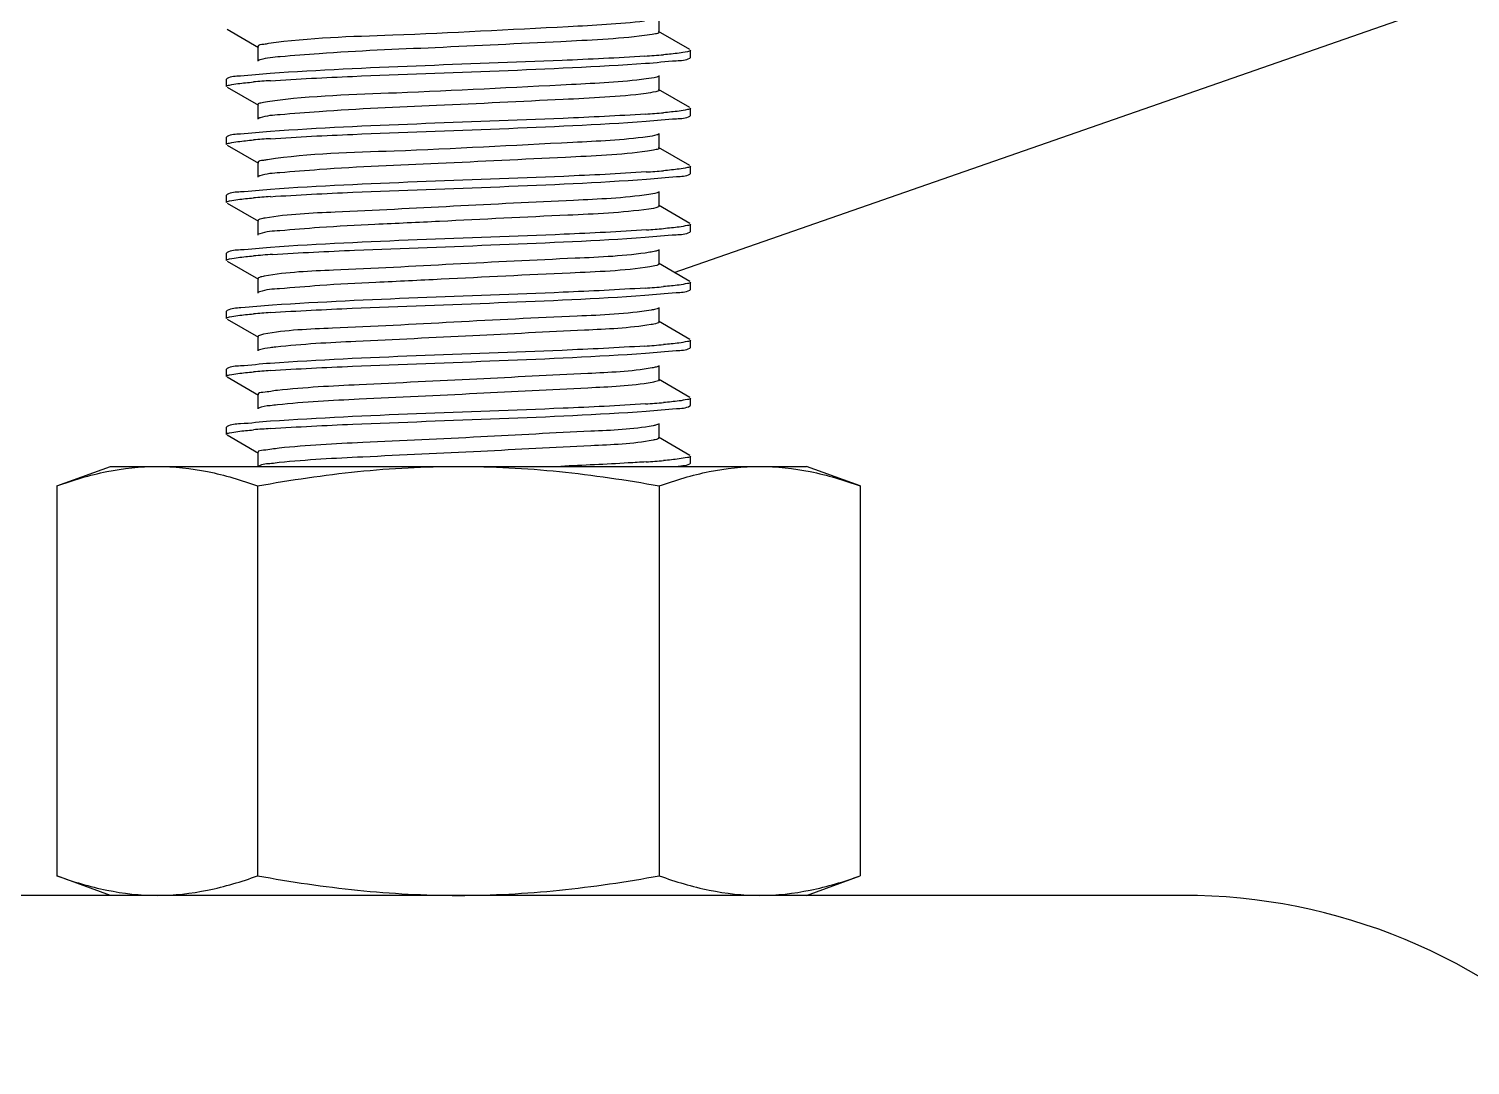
# Model space of a CAD drawing. Extents: x 1382187 to 1725648, y 860327 to 1571294.
# Drawn here: x 1506627 to 1507219, y 1248167 to 1248593 of the extents above; entities that cross this region are included whole.
import ezdxf

# ---------------------------------------------------------------- set-up
doc = ezdxf.new("R2010")
doc.units = 0
doc.header["$LTSCALE"] = 1000
doc.header["$MEASUREMENT"] = 0
doc.styles.get("Standard").update_dxf_attribs({"font": 'gbenor.shx', "bigfont": 'gbcbig.shx'})
doc.dimstyles.get("Standard").update_dxf_attribs({"dimtxt": 0.18, "dimasz": 0.18, "dimexe": 0.18, "dimexo": 0.0625, "dimgap": 0.09, "dimtad": 0, "dimtih": 1, "dimtoh": 1, "dimdec": 4, "dimzin": 0, "dimdsep": 46, "dimtxsty": 'Standard', "dimcen": 0.09, "dimadec": 0, "dimazin": 0, "dimtfac": 1, "dimtdec": 4, "dimtofl": 0, "dimtmove": 0, "dimatfit": 3, "dimfxl": 0, "dimtolj": 1, "dimtzin": 0, "dimarcsym": 0})

msp = doc.modelspace()

# ---------------------------------------------------------------- linework, layer by layer
at = {"linetype": 'Continuous'}
for p, q in [((1506886.07, 1248591.54), (1506886.07, 1248597.49)), ((1506708.69, 1248592.76), (1506721.61, 1248585.28)), ((1506898.74, 1248584.36), (1506885.81, 1248591.84)), ((1506721.35, 1248585.58), (1506721.35, 1248579.63)), ((1506898.74, 1248580.86), (1506898.96, 1248581.12)), ((1506898.96, 1248581.12), (1506898.96, 1248584.09)), ((1506898.96, 1248581.12), (1506898.96, 1248584.09)), ((1506886.07, 1248567.72), (1506886.07, 1248573.68)), ((1506708.69, 1248572.45), (1506708.46, 1248572.19)), ((1506708.46, 1248569.21), (1506708.46, 1248572.19)), ((1506708.46, 1248569.21), (1506708.46, 1248572.19)), ((1506708.69, 1248568.95), (1506721.61, 1248561.47)), ((1506898.74, 1248560.54), (1506885.81, 1248568.02)), ((1506721.35, 1248561.77), (1506721.35, 1248555.82)), ((1506898.74, 1248557.04), (1506898.96, 1248557.3)), ((1506898.96, 1248557.3), (1506898.96, 1248560.28)), ((1506898.96, 1248557.3), (1506898.96, 1248560.28)), ((1506886.07, 1248543.91), (1506886.07, 1248549.86)), ((1506708.69, 1248548.64), (1506708.46, 1248548.38)), ((1506708.46, 1248545.4), (1506708.46, 1248548.38)), ((1506708.46, 1248545.4), (1506708.46, 1248548.38)), ((1506708.69, 1248545.14), (1506721.61, 1248537.66)), ((1506898.74, 1248536.73), (1506885.81, 1248544.21)), ((1506721.35, 1248537.96), (1506721.35, 1248532)), ((1506898.74, 1248533.23), (1506898.96, 1248533.49)), ((1506898.96, 1248533.49), (1506898.96, 1248536.47)), ((1506898.96, 1248533.49), (1506898.96, 1248536.47)), ((1506708.69, 1248524.82), (1506708.46, 1248524.56)), ((1506708.46, 1248521.59), (1506708.46, 1248524.56)), ((1506708.46, 1248521.59), (1506708.46, 1248524.56)), ((1506708.69, 1248521.32), (1506721.61, 1248513.84)), ((1506898.74, 1248512.92), (1506885.81, 1248520.4)), ((1506886.07, 1248520.1), (1506886.07, 1248526.05)), ((1506721.35, 1248514.14), (1506721.35, 1248508.19)), ((1506722.09, 1248508.7), (1506721.61, 1248508.49)), ((1506898.74, 1248509.42), (1506898.96, 1248509.68)), ((1506898.96, 1248509.68), (1506898.96, 1248512.66)), ((1506898.96, 1248509.68), (1506898.96, 1248512.66)), ((1506708.69, 1248501.01), (1506708.46, 1248500.75)), ((1506708.46, 1248497.77), (1506708.46, 1248500.75)), ((1506708.46, 1248497.77), (1506708.46, 1248500.75)), ((1506708.69, 1248497.51), (1506721.61, 1248490.03)), ((1506898.74, 1248489.1), (1506885.81, 1248496.59)), ((1506886.07, 1248496.28), (1506886.07, 1248502.24)), ((1506721.35, 1248490.33), (1506721.35, 1248484.38)), ((1506722.04, 1248484.87), (1506721.61, 1248484.68)), ((1506898.74, 1248485.61), (1506898.96, 1248485.87)), ((1506898.96, 1248485.87), (1506898.96, 1248488.84)), ((1506898.96, 1248485.87), (1506898.96, 1248488.84)), ((1506708.69, 1248477.2), (1506708.46, 1248476.94)), ((1506708.46, 1248473.96), (1506708.46, 1248476.94)), ((1506708.46, 1248473.96), (1506708.46, 1248476.94)), ((1506708.69, 1248473.7), (1506721.61, 1248466.22)), ((1506886.07, 1248472.47), (1506886.07, 1248478.42)), ((1506898.74, 1248465.29), (1506885.81, 1248472.77)), ((1506721.35, 1248466.52), (1506721.35, 1248460.57)), ((1506722, 1248461.04), (1506721.61, 1248460.87)), ((1506898.74, 1248461.79), (1506898.96, 1248462.05)), ((1506898.96, 1248462.05), (1506898.96, 1248465.03)), ((1506898.96, 1248462.05), (1506898.96, 1248465.03)), ((1506708.69, 1248453.38), (1506708.46, 1248453.12)), ((1506708.46, 1248450.15), (1506708.46, 1248453.12)), ((1506708.46, 1248450.15), (1506708.46, 1248453.12)), ((1506708.69, 1248449.89), (1506721.61, 1248442.4)), ((1506886.07, 1248448.66), (1506886.07, 1248454.61)), ((1506898.74, 1248441.48), (1506885.81, 1248448.96)), ((1506721.35, 1248442.71), (1506721.35, 1248436.75)), ((1506898.74, 1248437.98), (1506898.96, 1248438.24)), ((1506898.96, 1248438.24), (1506898.96, 1248441.22)), ((1506898.96, 1248438.24), (1506898.96, 1248441.22)), ((1506708.69, 1248429.57), (1506708.46, 1248429.31)), ((1506708.46, 1248426.33), (1506708.46, 1248429.31)), ((1506708.46, 1248426.33), (1506708.46, 1248429.31)), ((1506708.69, 1248426.07), (1506721.61, 1248418.59)), ((1506886.07, 1248424.85), (1506886.07, 1248430.8)), ((1506898.74, 1248417.67), (1506885.81, 1248425.15)), ((1506721.35, 1248418.89), (1506721.35, 1248412.94)), ((1506898.74, 1248414.17), (1506898.96, 1248414.43)), ((1506898.96, 1248414.43), (1506898.96, 1248417.4)), ((1506898.96, 1248414.43), (1506898.96, 1248417.4)), ((1506638.73, 1248405.14), (1506660.84, 1248413.18)), ((1506660.84, 1248413.18), (1506946.59, 1248413.18)), ((1506968.69, 1248405.14), (1506946.59, 1248413.18)), ((1506638.73, 1248405.14), (1506638.73, 1248245.01)), ((1506721.22, 1248405.14), (1506721.22, 1248245.01)), ((1506886.2, 1248405.14), (1506886.2, 1248245.01)), ((1506968.69, 1248405.14), (1506968.69, 1248245.01)), ((1506660.84, 1248236.97), (1506638.73, 1248245.01)), ((1506946.59, 1248236.97), (1506968.69, 1248245.01)), ((1507101.37, 1248236.97), (1506506.05, 1248236.97))]:
    msp.add_line(p, q, dxfattribs=at)
for centre, radius, start, end in [((1506852.71, 1249001.7), 420.93, 273.75449, 274.80579), ((1506753.85, 1248162.52), 409.98, 93.82946, 94.80337), ((1506853.11, 1248972.82), 415.84, 273.78742, 274.80614), ((1506753.86, 1248138.51), 410.17, 93.82817, 94.80335), ((1506853.43, 1248945.07), 411.89, 273.81407, 274.8057), ((1506753.82, 1248115.2), 409.67, 93.83146, 94.80342), ((1506853.63, 1248918.68), 409.3, 273.83234, 274.80488), ((1506754.94, 1248077.39), 423.71, 93.73755, 94.80472), ((1506852.84, 1248904.77), 419.24, 273.76458, 274.80651), ((1506753.76, 1248068.38), 408.86, 93.83688, 94.80356), ((1506852.69, 1248882.82), 421.11, 273.75336, 274.80576), ((1506753.84, 1248043.47), 409.96, 93.82958, 94.80337), ((1506853.1, 1248853.9), 415.99, 273.7864, 274.80614), ((1506753.86, 1248019.45), 410.17, 93.82814, 94.80335), ((1506853.42, 1248826.11), 412, 273.81333, 274.80572), ((1506884.16, 1248491.97), 79.39, 277.02342, 277.41254), ((1507101.37, 1247998.84), 238.13, 45, 90)]:
    msp.add_arc(centre, radius, start, end, dxfattribs=at)
for points, knots in [([(1506880.12, 1248596.04), (1506869.73, 1248594.76), (1506835.2, 1248593.11), (1506783.77, 1248590.19), (1506742.52, 1248589.25), (1506725.62, 1248586.81)], [0, 0, 0, 0, 0.202876, 0.669154, 1, 1, 1, 1]), ([(1506886.07, 1248591.54), (1506886.08, 1248590.98), (1506883.08, 1248590.68), (1506881.61, 1248590.27), (1506880.12, 1248590.09)], [0, 0, 0, 0, 0.270415, 1, 1, 1, 1]), ([(1506725.62, 1248586.81), (1506725, 1248586.72), (1506723.79, 1248586.37), (1506721.35, 1248586.44), (1506721.35, 1248585.58)], [0, 0, 0, 0, 0.421667, 1, 1, 1, 1]), ([(1506880.12, 1248590.09), (1506868.73, 1248588.68), (1506840.02, 1248587.38), (1506795.51, 1248585.1), (1506756.99, 1248583.61), (1506733.12, 1248581.62), (1506724.94, 1248581.02), (1506722.29, 1248580.2)], [0, 0, 0, 0, 0.217625, 0.544216, 0.8461, 0.947285, 1, 1, 1, 1]), ([(1506722.29, 1248580.2), (1506722.15, 1248580.16), (1506721.93, 1248580.08), (1506721.7, 1248579.98), (1506721.61, 1248579.93)], [0, 0, 0, 0, 0.565619, 1, 1, 1, 1]), ([(1506880.27, 1248581.68), (1506868.95, 1248580.92), (1506817.66, 1248578.46), (1506766.31, 1248577.27), (1506726.4, 1248574.55)], [0, 0, 0, 0, 0.220924, 1, 1, 1, 1]), ([(1506880.58, 1248578.72), (1506884.78, 1248579.01), (1506890.68, 1248579.82), (1506897.1, 1248579.92), (1506898.74, 1248580.86)], [0, 0, 0, 0, 0.690723, 1, 1, 1, 1]), ([(1506898.96, 1248584.09), (1506898.96, 1248583.65), (1506896.63, 1248583.37), (1506895.46, 1248583.05), (1506894.29, 1248582.9)], [0, 0, 0, 0, 0.271198, 1, 1, 1, 1]), ([(1506726.4, 1248574.55), (1506722.3, 1248574.27), (1506716.55, 1248573.48), (1506710.29, 1248573.37), (1506708.69, 1248572.45)], [0, 0, 0, 0, 0.690263, 1, 1, 1, 1]), ([(1506726.46, 1248571.58), (1506737.69, 1248572.34), (1506789.06, 1248574.82), (1506840.5, 1248576.02), (1506880.58, 1248578.72)], [0, 0, 0, 0, 0.218842, 1, 1, 1, 1]), ([(1506708.46, 1248569.21), (1506708.46, 1248569.65), (1506710.75, 1248569.93), (1506711.91, 1248570.24), (1506713.06, 1248570.39)], [0, 0, 0, 0, 0.2715, 1, 1, 1, 1]), ([(1506880.73, 1248572.3), (1506870.6, 1248570.99), (1506836.38, 1248569.37), (1506784.92, 1248566.47), (1506743.42, 1248565.43), (1506726.16, 1248563.07)], [0, 0, 0, 0, 0.197813, 0.662661, 1, 1, 1, 1]), ([(1506885.81, 1248573.37), (1506885.61, 1248573.25), (1506883.94, 1248572.69), (1506882.21, 1248572.5), (1506880.73, 1248572.3)], [0, 0, 0, 0, 0.13831, 1, 1, 1, 1]), ([(1506886.07, 1248567.72), (1506886.08, 1248567.22), (1506883.41, 1248566.89), (1506882.07, 1248566.52), (1506880.73, 1248566.35)], [0, 0, 0, 0, 0.272046, 1, 1, 1, 1]), ([(1506726.16, 1248563.07), (1506724.96, 1248562.91), (1506723.73, 1248562.58), (1506721.35, 1248562.23), (1506721.35, 1248561.77)], [0, 0, 0, 0, 0.726158, 1, 1, 1, 1]), ([(1506880.73, 1248566.35), (1506869.46, 1248564.89), (1506840.73, 1248563.63), (1506796.03, 1248561.29), (1506757.14, 1248559.82), (1506733.07, 1248557.78), (1506724.85, 1248557.21), (1506722.21, 1248556.36)], [0, 0, 0, 0, 0.214495, 0.542113, 0.846143, 0.947723, 1, 1, 1, 1]), ([(1506722.21, 1248556.36), (1506722.09, 1248556.33), (1506721.89, 1248556.26), (1506721.69, 1248556.17), (1506721.61, 1248556.12)], [0, 0, 0, 0, 0.561102, 1, 1, 1, 1]), ([(1506880.58, 1248557.89), (1506869.28, 1248557.13), (1506817.91, 1248554.66), (1506766.48, 1248553.46), (1506726.46, 1248550.74)], [0, 0, 0, 0, 0.220148, 1, 1, 1, 1]), ([(1506880.82, 1248554.93), (1506884.97, 1248555.21), (1506890.78, 1248556.01), (1506897.12, 1248556.12), (1506898.74, 1248557.04)], [0, 0, 0, 0, 0.690473, 1, 1, 1, 1]), ([(1506898.96, 1248560.28), (1506898.96, 1248559.85), (1506896.67, 1248559.56), (1506895.51, 1248559.25), (1506894.35, 1248559.1)], [0, 0, 0, 0, 0.271414, 1, 1, 1, 1]), ([(1506726.46, 1248550.74), (1506722.35, 1248550.46), (1506716.58, 1248549.66), (1506710.29, 1248549.56), (1506708.69, 1248548.64)], [0, 0, 0, 0, 0.690329, 1, 1, 1, 1]), ([(1506726.48, 1248547.77), (1506737.73, 1248548.53), (1506789.18, 1248551.01), (1506840.7, 1248552.21), (1506880.82, 1248554.93)], [0, 0, 0, 0, 0.219113, 1, 1, 1, 1]), ([(1506708.46, 1248545.4), (1506708.46, 1248545.83), (1506710.75, 1248546.12), (1506711.91, 1248546.43), (1506713.07, 1248546.58)], [0, 0, 0, 0, 0.27149, 1, 1, 1, 1]), ([(1506881.3, 1248548.57), (1506871.15, 1248547.17), (1506836.4, 1248545.61), (1506784.5, 1248542.52), (1506742.5, 1248541.72), (1506725.32, 1248539.14)], [0, 0, 0, 0, 0.1966, 0.666503, 1, 1, 1, 1]), ([(1506885.81, 1248549.56), (1506885.62, 1248549.45), (1506884.15, 1248548.94), (1506882.61, 1248548.75), (1506881.3, 1248548.57)], [0, 0, 0, 0, 0.141712, 1, 1, 1, 1]), ([(1506886.07, 1248543.91), (1506886.07, 1248543.45), (1506883.72, 1248543.1), (1506882.5, 1248542.78), (1506881.3, 1248542.61)], [0, 0, 0, 0, 0.273972, 1, 1, 1, 1]), ([(1506725.32, 1248539.14), (1506724.74, 1248539.05), (1506723.62, 1248538.73), (1506721.35, 1248538.76), (1506721.35, 1248537.96)], [0, 0, 0, 0, 0.420714, 1, 1, 1, 1]), ([(1506881.3, 1248542.61), (1506870.17, 1248541.09), (1506841.43, 1248539.88), (1506796.58, 1248537.49), (1506757.32, 1248536.04), (1506733.05, 1248533.95), (1506724.77, 1248533.4), (1506722.15, 1248532.53)], [0, 0, 0, 0, 0.21122, 0.539778, 0.846003, 0.948056, 1, 1, 1, 1]), ([(1506722.15, 1248532.53), (1506722.04, 1248532.5), (1506721.86, 1248532.43), (1506721.69, 1248532.35), (1506721.61, 1248532.31)], [0, 0, 0, 0, 0.557022, 1, 1, 1, 1]), ([(1506880.82, 1248534.09), (1506869.54, 1248533.33), (1506818.09, 1248530.85), (1506766.58, 1248529.66), (1506726.48, 1248526.93)], [0, 0, 0, 0, 0.219564, 1, 1, 1, 1]), ([(1506880.99, 1248531.13), (1506885.1, 1248531.4), (1506890.86, 1248532.2), (1506897.13, 1248532.31), (1506898.74, 1248533.23)], [0, 0, 0, 0, 0.690297, 1, 1, 1, 1]), ([(1506898.96, 1248536.47), (1506898.96, 1248536.04), (1506896.69, 1248535.75), (1506895.53, 1248535.44), (1506894.39, 1248535.29)], [0, 0, 0, 0, 0.271556, 1, 1, 1, 1]), ([(1506726.48, 1248526.93), (1506722.36, 1248526.65), (1506716.59, 1248525.85), (1506710.29, 1248525.74), (1506708.69, 1248524.82)], [0, 0, 0, 0, 0.690341, 1, 1, 1, 1]), ([(1506726.45, 1248523.95), (1506737.72, 1248524.72), (1506789.24, 1248527.2), (1506840.82, 1248528.39), (1506880.99, 1248531.13)], [0, 0, 0, 0, 0.219209, 1, 1, 1, 1]), ([(1506708.46, 1248521.59), (1506708.46, 1248522.02), (1506710.75, 1248522.3), (1506711.9, 1248522.62), (1506713.06, 1248522.77)], [0, 0, 0, 0, 0.271516, 1, 1, 1, 1]), ([(1506881.84, 1248524.83), (1506871.64, 1248523.35), (1506844.82, 1248522.16), (1506801.89, 1248520.05), (1506759.71, 1248517.78), (1506733.83, 1248516.8), (1506724.37, 1248515.17)], [0, 0, 0, 0, 0.19601, 0.509345, 0.817487, 1, 1, 1, 1]), ([(1506885.81, 1248525.75), (1506885.64, 1248525.65), (1506884.35, 1248525.18), (1506882.99, 1248525), (1506881.84, 1248524.83)], [0, 0, 0, 0, 0.145431, 1, 1, 1, 1]), ([(1506724.37, 1248515.17), (1506723.61, 1248515.04), (1506722.78, 1248514.85), (1506721.35, 1248514.45), (1506721.35, 1248514.14)], [0, 0, 0, 0, 0.716441, 1, 1, 1, 1]), ([(1506881.84, 1248518.88), (1506870.86, 1248517.28), (1506842.15, 1248516.11), (1506804.68, 1248514.19), (1506770.68, 1248512.58), (1506748.72, 1248511.52), (1506733.04, 1248510.12), (1506724.7, 1248509.6), (1506722.09, 1248508.7)], [0, 0, 0, 0, 0.207809, 0.537231, 0.703413, 0.845703, 0.948297, 1, 1, 1, 1]), ([(1506886.07, 1248520.1), (1506886.07, 1248519.96), (1506884.59, 1248518.98), (1506883.18, 1248519.07), (1506881.84, 1248518.88)], [0, 0, 0, 0, 0.090838, 1, 1, 1, 1]), ([(1506880.99, 1248510.29), (1506869.71, 1248509.52), (1506818.2, 1248507.04), (1506766.62, 1248505.85), (1506726.45, 1248503.12)], [0, 0, 0, 0, 0.2192, 1, 1, 1, 1]), ([(1506880.37, 1248507.27), (1506884.62, 1248507.56), (1506890.58, 1248508.38), (1506897.08, 1248508.47), (1506898.74, 1248509.42)], [0, 0, 0, 0, 0.690936, 1, 1, 1, 1]), ([(1506898.96, 1248512.66), (1506898.96, 1248512.23), (1506896.7, 1248511.94), (1506895.55, 1248511.63), (1506894.4, 1248511.48)], [0, 0, 0, 0, 0.271623, 1, 1, 1, 1]), ([(1506726.45, 1248503.12), (1506722.34, 1248502.84), (1506716.57, 1248502.04), (1506710.29, 1248501.93), (1506708.69, 1248501.01)], [0, 0, 0, 0, 0.69031, 1, 1, 1, 1]), ([(1506727.32, 1248500.2), (1506738.56, 1248500.95), (1506789.57, 1248503.39), (1506840.65, 1248504.61), (1506880.37, 1248507.27)], [0, 0, 0, 0, 0.220605, 1, 1, 1, 1]), ([(1506708.46, 1248497.77), (1506708.46, 1248498.22), (1506710.82, 1248498.5), (1506712, 1248498.82), (1506713.19, 1248498.97)], [0, 0, 0, 0, 0.271042, 1, 1, 1, 1]), ([(1506882.35, 1248501.09), (1506872.21, 1248499.52), (1506845.18, 1248498.4), (1506801.86, 1248496.25), (1506759.33, 1248493.89), (1506733.27, 1248493.02), (1506723.92, 1248491.28)], [0, 0, 0, 0, 0.193902, 0.509761, 0.820177, 1, 1, 1, 1]), ([(1506885.81, 1248501.94), (1506885.44, 1248501.72), (1506884.26, 1248501.42), (1506883.09, 1248501.21), (1506882.35, 1248501.09)], [0, 0, 0, 0, 0.364713, 1, 1, 1, 1]), ([(1506723.92, 1248491.28), (1506723.27, 1248491.16), (1506722.54, 1248490.99), (1506721.35, 1248490.6), (1506721.35, 1248490.33)], [0, 0, 0, 0, 0.712361, 1, 1, 1, 1]), ([(1506882.35, 1248495.14), (1506871.53, 1248493.47), (1506842.85, 1248492.38), (1506805.34, 1248490.4), (1506771.06, 1248488.78), (1506748.86, 1248487.73), (1506733.06, 1248486.29), (1506724.65, 1248485.79), (1506722.04, 1248484.87)], [0, 0, 0, 0, 0.204274, 0.534495, 0.701868, 0.845261, 0.94846, 1, 1, 1, 1]), ([(1506886.07, 1248496.28), (1506886.07, 1248495.92), (1506884.28, 1248495.53), (1506883.28, 1248495.28), (1506882.35, 1248495.14)], [0, 0, 0, 0, 0.278852, 1, 1, 1, 1]), ([(1506880.37, 1248486.43), (1506869.17, 1248485.68), (1506818.15, 1248483.23), (1506767.08, 1248482.01), (1506727.32, 1248479.36)], [0, 0, 0, 0, 0.219765, 1, 1, 1, 1]), ([(1506880.26, 1248483.45), (1506884.54, 1248483.74), (1506890.53, 1248484.57), (1506897.07, 1248484.65), (1506898.74, 1248485.61)], [0, 0, 0, 0, 0.691035, 1, 1, 1, 1]), ([(1506898.96, 1248488.84), (1506898.96, 1248488.41), (1506896.65, 1248488.12), (1506895.48, 1248487.8), (1506894.32, 1248487.65)], [0, 0, 0, 0, 0.271302, 1, 1, 1, 1]), ([(1506727.32, 1248479.36), (1506723, 1248479.07), (1506716.96, 1248478.24), (1506710.36, 1248478.16), (1506708.69, 1248477.2)], [0, 0, 0, 0, 0.691189, 1, 1, 1, 1]), ([(1506726.4, 1248476.32), (1506737.58, 1248477.09), (1506788.87, 1248479.56), (1506840.22, 1248480.77), (1506880.26, 1248483.45)], [0, 0, 0, 0, 0.218367, 1, 1, 1, 1]), ([(1506708.46, 1248473.96), (1506708.46, 1248474.39), (1506710.74, 1248474.68), (1506711.89, 1248474.99), (1506713.04, 1248475.14)], [0, 0, 0, 0, 0.271561, 1, 1, 1, 1]), ([(1506882.82, 1248477.36), (1506872.79, 1248475.7), (1506845.67, 1248474.66), (1506802.08, 1248472.45), (1506759.21, 1248470.02), (1506732.95, 1248469.24), (1506723.64, 1248467.41)], [0, 0, 0, 0, 0.191149, 0.508776, 0.821496, 1, 1, 1, 1]), ([(1506885.81, 1248478.12), (1506885.48, 1248477.93), (1506884.47, 1248477.66), (1506883.46, 1248477.46), (1506882.82, 1248477.36)], [0, 0, 0, 0, 0.370671, 1, 1, 1, 1]), ([(1506723.64, 1248467.41), (1506723.06, 1248467.3), (1506722.39, 1248467.15), (1506721.35, 1248466.76), (1506721.35, 1248466.52)], [0, 0, 0, 0, 0.709245, 1, 1, 1, 1]), ([(1506882.82, 1248471.4), (1506873.8, 1248469.91), (1506849.27, 1248468.87), (1506808.87, 1248466.69), (1506766.56, 1248464.76), (1506739.56, 1248463.39), (1506728.64, 1248462.17)], [0, 0, 0, 0, 0.177542, 0.475313, 0.786662, 1, 1, 1, 1]), ([(1506886.07, 1248472.47), (1506886.07, 1248472.15), (1506884.53, 1248471.75), (1506883.64, 1248471.54), (1506882.82, 1248471.4)], [0, 0, 0, 0, 0.281956, 1, 1, 1, 1]), ([(1506728.64, 1248462.17), (1506727.87, 1248462.09), (1506725.65, 1248461.79), (1506723.38, 1248461.55), (1506722, 1248461.04)], [0, 0, 0, 0, 0.345692, 1, 1, 1, 1]), ([(1506880.26, 1248462.61), (1506868.94, 1248461.86), (1506817.65, 1248459.4), (1506766.3, 1248458.21), (1506726.4, 1248455.49)], [0, 0, 0, 0, 0.220951, 1, 1, 1, 1]), ([(1506880.57, 1248459.66), (1506884.78, 1248459.94), (1506890.67, 1248460.76), (1506897.1, 1248460.85), (1506898.74, 1248461.79)], [0, 0, 0, 0, 0.690732, 1, 1, 1, 1]), ([(1506898.96, 1248465.03), (1506898.96, 1248464.59), (1506896.63, 1248464.31), (1506895.46, 1248463.99), (1506894.28, 1248463.84)], [0, 0, 0, 0, 0.27119, 1, 1, 1, 1]), ([(1506726.4, 1248455.49), (1506722.3, 1248455.21), (1506716.55, 1248454.41), (1506710.29, 1248454.3), (1506708.69, 1248453.38)], [0, 0, 0, 0, 0.69026, 1, 1, 1, 1]), ([(1506726.46, 1248452.52), (1506737.69, 1248453.28), (1506789.06, 1248455.75), (1506840.49, 1248456.96), (1506880.57, 1248459.66)], [0, 0, 0, 0, 0.21883, 1, 1, 1, 1]), ([(1506708.46, 1248450.15), (1506708.46, 1248450.58), (1506710.75, 1248450.87), (1506711.91, 1248451.18), (1506713.06, 1248451.33)], [0, 0, 0, 0, 0.271501, 1, 1, 1, 1]), ([(1506883.27, 1248453.62), (1506874.54, 1248452.07), (1506850.39, 1248451.11), (1506810.33, 1248448.87), (1506767.82, 1248446.97), (1506740.5, 1248445.58), (1506729.34, 1248444.39)], [0, 0, 0, 0, 0.172452, 0.468288, 0.781567, 1, 1, 1, 1]), ([(1506885.81, 1248454.31), (1506885.52, 1248454.14), (1506884.67, 1248453.89), (1506883.81, 1248453.72), (1506883.27, 1248453.62)], [0, 0, 0, 0, 0.377326, 1, 1, 1, 1]), ([(1506729.34, 1248444.39), (1506727.34, 1248444.17), (1506725.44, 1248443.59), (1506721.35, 1248443.44), (1506721.35, 1248442.71)], [0, 0, 0, 0, 0.733301, 1, 1, 1, 1]), ([(1506883.27, 1248447.67), (1506874.54, 1248446.11), (1506850.39, 1248445.16), (1506810.33, 1248442.92), (1506767.82, 1248441.02), (1506740.5, 1248439.63), (1506729.34, 1248438.44)], [0, 0, 0, 0, 0.172452, 0.468288, 0.781567, 1, 1, 1, 1]), ([(1506886.07, 1248448.66), (1506886.07, 1248448.37), (1506884.77, 1248447.98), (1506883.98, 1248447.79), (1506883.27, 1248447.67)], [0, 0, 0, 0, 0.285684, 1, 1, 1, 1]), ([(1506729.34, 1248438.44), (1506728.37, 1248438.33), (1506725.81, 1248437.95), (1506723.03, 1248437.88), (1506721.61, 1248437.05)], [0, 0, 0, 0, 0.372857, 1, 1, 1, 1]), ([(1506880.57, 1248438.82), (1506869.27, 1248438.06), (1506817.9, 1248435.59), (1506766.47, 1248434.4), (1506726.46, 1248431.68)], [0, 0, 0, 0, 0.220171, 1, 1, 1, 1]), ([(1506880.82, 1248435.86), (1506884.97, 1248436.14), (1506890.78, 1248436.95), (1506897.12, 1248437.05), (1506898.74, 1248437.98)], [0, 0, 0, 0, 0.69048, 1, 1, 1, 1]), ([(1506898.96, 1248441.22), (1506898.96, 1248440.78), (1506896.67, 1248440.5), (1506895.5, 1248440.18), (1506894.35, 1248440.03)], [0, 0, 0, 0, 0.271408, 1, 1, 1, 1]), ([(1506726.46, 1248431.68), (1506722.35, 1248431.4), (1506716.58, 1248430.6), (1506710.29, 1248430.49), (1506708.69, 1248429.57)], [0, 0, 0, 0, 0.690327, 1, 1, 1, 1]), ([(1506726.48, 1248428.7), (1506737.73, 1248429.47), (1506789.18, 1248431.95), (1506840.69, 1248433.14), (1506880.82, 1248435.86)], [0, 0, 0, 0, 0.219107, 1, 1, 1, 1]), ([(1506708.46, 1248426.33), (1506708.46, 1248426.77), (1506710.75, 1248427.05), (1506711.91, 1248427.37), (1506713.07, 1248427.52)], [0, 0, 0, 0, 0.27149, 1, 1, 1, 1]), ([(1506883.68, 1248429.88), (1506875.25, 1248428.26), (1506851.48, 1248427.41), (1506811.78, 1248425.1), (1506769.09, 1248423.23), (1506741.47, 1248421.82), (1506730.07, 1248420.65)], [0, 0, 0, 0, 0.167345, 0.461239, 0.776453, 1, 1, 1, 1]), ([(1506885.81, 1248430.5), (1506885.56, 1248430.35), (1506884.85, 1248430.13), (1506884.13, 1248429.97), (1506883.68, 1248429.88)], [0, 0, 0, 0, 0.384795, 1, 1, 1, 1]), ([(1506730.07, 1248420.65), (1506727.89, 1248420.43), (1506725.83, 1248419.77), (1506721.35, 1248419.69), (1506721.35, 1248418.89)], [0, 0, 0, 0, 0.734146, 1, 1, 1, 1]), ([(1506883.68, 1248423.93), (1506875.25, 1248422.31), (1506851.48, 1248421.46), (1506811.78, 1248419.15), (1506769.09, 1248417.28), (1506741.47, 1248415.87), (1506730.07, 1248414.7)], [0, 0, 0, 0, 0.167345, 0.461239, 0.776453, 1, 1, 1, 1]), ([(1506886.07, 1248424.85), (1506886.07, 1248424.59), (1506884.98, 1248424.21), (1506884.28, 1248424.05), (1506883.68, 1248423.93)], [0, 0, 0, 0, 0.290187, 1, 1, 1, 1]), ([(1506730.07, 1248414.7), (1506729, 1248414.59), (1506726.2, 1248414.18), (1506723.16, 1248414.14), (1506721.61, 1248413.24)], [0, 0, 0, 0, 0.374818, 1, 1, 1, 1]), ([(1506880.82, 1248415.03), (1506878.36, 1248414.86), (1506866.66, 1248414.14), (1506854.94, 1248413.59), (1506845.68, 1248413.18)], [0, 0, 0, 0, 0.209715, 1, 1, 1, 1]), ([(1506898.96, 1248417.4), (1506898.96, 1248416.97), (1506896.69, 1248416.69), (1506895.53, 1248416.37), (1506894.38, 1248416.22)], [0, 0, 0, 0, 0.271552, 1, 1, 1, 1]), ([(1506894.4, 1248413.25), (1506894.93, 1248413.32), (1506896.38, 1248413.56), (1506897.92, 1248413.7), (1506898.74, 1248414.17)], [0, 0, 0, 0, 0.362796, 1, 1, 1, 1]), ([(1506638.73, 1248405.14), (1506645.42, 1248407.57), (1506658.95, 1248411.63), (1506673.04, 1248413.18), (1506679.98, 1248413.18)], [0, 0, 0, 0, 0.506411, 1, 1, 1, 1]), ([(1506679.98, 1248413.18), (1506686.92, 1248413.18), (1506701.01, 1248411.63), (1506714.53, 1248407.57), (1506721.22, 1248405.14)], [0, 0, 0, 0, 0.493589, 1, 1, 1, 1]), ([(1506721.22, 1248405.14), (1506734.83, 1248407.61), (1506762.21, 1248411.68), (1506789.89, 1248413.18), (1506803.71, 1248413.18)], [0, 0, 0, 0, 0.500036, 1, 1, 1, 1]), ([(1506803.71, 1248413.18), (1506817.54, 1248413.18), (1506845.21, 1248411.68), (1506872.6, 1248407.61), (1506886.2, 1248405.14)], [0, 0, 0, 0, 0.499964, 1, 1, 1, 1]), ([(1506886.2, 1248405.14), (1506892.89, 1248407.57), (1506906.42, 1248411.63), (1506920.51, 1248413.18), (1506927.45, 1248413.18)], [0, 0, 0, 0, 0.506411, 1, 1, 1, 1]), ([(1506927.45, 1248413.18), (1506934.39, 1248413.18), (1506948.48, 1248411.63), (1506962, 1248407.57), (1506968.69, 1248405.14)], [0, 0, 0, 0, 0.493589, 1, 1, 1, 1]), ([(1506638.73, 1248245.01), (1506645.42, 1248242.58), (1506658.95, 1248238.52), (1506673.04, 1248236.97), (1506679.98, 1248236.97)], [0, 0, 0, 0, 0.506411, 1, 1, 1, 1]), ([(1506679.98, 1248236.97), (1506686.92, 1248236.97), (1506701.01, 1248238.52), (1506714.53, 1248242.58), (1506721.22, 1248245.01)], [0, 0, 0, 0, 0.493589, 1, 1, 1, 1]), ([(1506721.22, 1248245.01), (1506734.83, 1248242.54), (1506762.21, 1248238.47), (1506789.89, 1248236.97), (1506803.71, 1248236.97)], [0, 0, 0, 0, 0.500036, 1, 1, 1, 1]), ([(1506803.71, 1248236.97), (1506817.54, 1248236.97), (1506845.21, 1248238.47), (1506872.6, 1248242.54), (1506886.2, 1248245.01)], [0, 0, 0, 0, 0.499964, 1, 1, 1, 1]), ([(1506886.2, 1248245.01), (1506892.89, 1248242.58), (1506906.42, 1248238.52), (1506920.51, 1248236.97), (1506927.45, 1248236.97)], [0, 0, 0, 0, 0.506411, 1, 1, 1, 1]), ([(1506927.45, 1248236.97), (1506934.39, 1248236.97), (1506948.48, 1248238.52), (1506962, 1248242.58), (1506968.69, 1248245.01)], [0, 0, 0, 0, 0.493589, 1, 1, 1, 1])]:
    msp.add_open_spline(points, degree=3, knots=knots, dxfattribs=at)
for points in [[(1506894.29, 1248582.9), (1506892.19, 1248582.63), (1506890.08, 1248582.44), (1506887.97, 1248582.26)], [(1506713.06, 1248570.39), (1506715.21, 1248570.67), (1506717.36, 1248570.87), (1506719.51, 1248571.06)], [(1506894.35, 1248559.1), (1506892.22, 1248558.82), (1506890.09, 1248558.62), (1506887.95, 1248558.44)], [(1506713.07, 1248546.58), (1506715.21, 1248546.86), (1506717.36, 1248547.06), (1506719.51, 1248547.24)], [(1506894.39, 1248535.29), (1506892.24, 1248535.01), (1506890.09, 1248534.81), (1506887.93, 1248534.63)], [(1506713.06, 1248522.77), (1506715.2, 1248523.05), (1506717.36, 1248523.25), (1506719.52, 1248523.43)], [(1506894.4, 1248511.48), (1506892.25, 1248511.2), (1506890.08, 1248511), (1506887.92, 1248510.81)], [(1506713.19, 1248498.97), (1506715.27, 1248499.24), (1506717.36, 1248499.43), (1506719.45, 1248499.61)], [(1506894.32, 1248487.65), (1506892.21, 1248487.38), (1506890.09, 1248487.19), (1506887.97, 1248487)], [(1506713.04, 1248475.14), (1506715.2, 1248475.42), (1506717.36, 1248475.62), (1506719.52, 1248475.8)], [(1506894.28, 1248463.84), (1506892.19, 1248463.57), (1506890.08, 1248463.37), (1506887.97, 1248463.19)], [(1506713.06, 1248451.33), (1506715.21, 1248451.61), (1506717.36, 1248451.81), (1506719.51, 1248451.99)], [(1506894.35, 1248440.03), (1506892.22, 1248439.76), (1506890.09, 1248439.56), (1506887.95, 1248439.38)], [(1506713.07, 1248427.52), (1506715.21, 1248427.8), (1506717.36, 1248428), (1506719.51, 1248428.18)], [(1506894.38, 1248416.22), (1506892.24, 1248415.95), (1506890.09, 1248415.75), (1506887.93, 1248415.56)]]:
    msp.add_open_spline(points, degree=3, dxfattribs=at)

# ---------------------------------------------------------------- leaders
msp.add_leader([(1506892.28, 1248492.84), (1508025.89, 1248887.72)], dimstyle='Standard', override={"dimgap": 20, "dimtad": 0})

doc.saveas('drawing.dxf')
